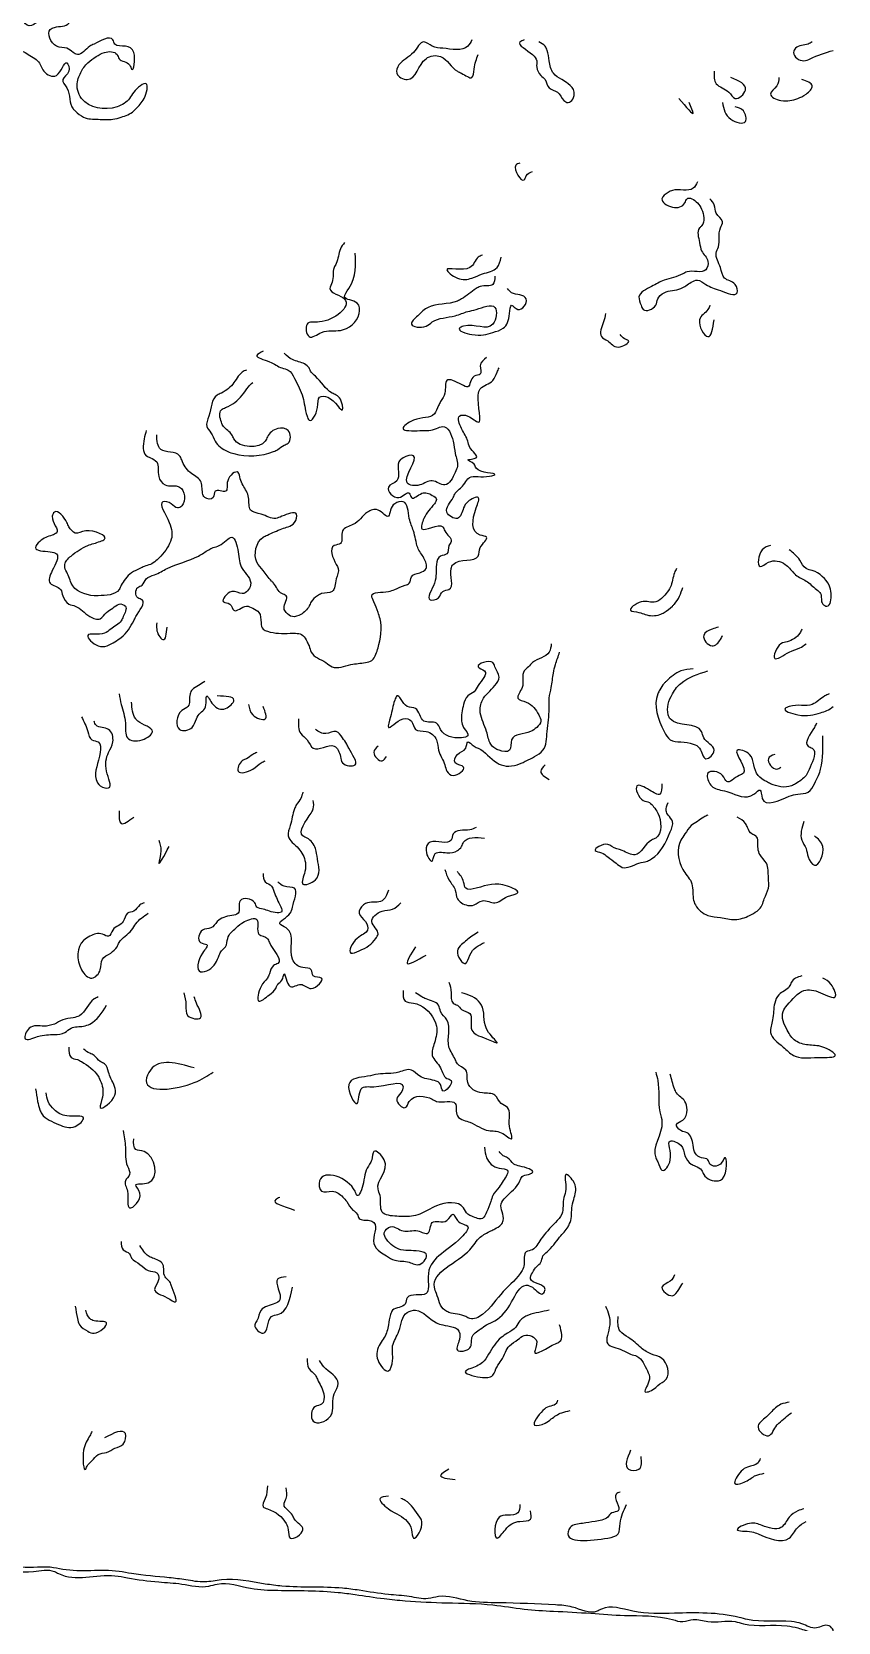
# Model space of a CAD drawing. Header units: metres. Extents: x 0 to 100, y 0 to 141.
# Drawn here: x 90.35 to 100.01, y 52.52 to 71.55 of the extents above; entities that cross this region are included whole.
import ezdxf

# ---------------------------------------------------------------- set-up
doc = ezdxf.new("R2010")
doc.units = ezdxf.units.M

msp = doc.modelspace()

# ---------------------------------------------------------------- linework, layer by layer
for points in [[(90.725, 71.975), (90.625, 71.85), (90.525, 71.775), (90.45, 71.75), (90.4, 71.65), (90.3, 71.625), (90.225, 71.7), (90.125, 71.725), (90.05, 71.775), (90, 71.8), (89.825, 71.775), (89.7, 71.75), (89.6, 71.7), (89.575, 71.525), (89.5, 71.45), (89.475, 71.35), (89.425, 71.225), (89.35, 71.2), (89.225, 71.25), (89.175, 71.275), (89.1, 71.4), (89.075, 71.45), (88.875, 71.575), (88.6, 71.55), (88.35, 71.5), (88.325, 71.45), (88.25, 71.3), (88.225, 71.225), (88.075, 71.05), (88.05, 70.925), (88, 70.825), (87.85, 70.9), (87.8, 70.95), (87.75, 70.975), (87.7, 71.05), (87.575, 71.1), (87.4, 71.15), (87.375, 71.2), (87.225, 71.25), (86.975, 71.225), (86.525, 71.2), (86.5, 71.075), (86.375, 71.05), (86.275, 70.925), (86.025, 70.9), (85.9, 70.875), (85.675, 70.875), (85.55, 70.725), (85.475, 70.725), (85.275, 70.7), (85.25, 70.225), (85.325, 70.2), (85.3, 70.075), (85.275, 70.025), (85.2, 69.925), (85.075, 69.95), (84.975, 69.7), (84.9, 69.675), (84.775, 69.675), (84.725, 69.75), (84.7, 69.9), (84.575, 69.925), (84.55, 69.725), (84.675, 69.375), (84.675, 69.15), (84.7, 69.1), (84.725, 69.025), (84.775, 68.95), (84.95, 68.825), (85.35, 68.875), (85.475, 68.925), (85.525, 69), (85.6, 69.1), (85.65, 69.275), (85.575, 69.55), (85.475, 69.6), (85.375, 69.725), (85.45, 69.75), (85.65, 69.8), (85.675, 69.925), (85.7, 70.125), (85.775, 70.15), (85.8, 70.25), (85.825, 70.3), (85.975, 70.55), (85.925, 70.575), (85.95, 70.65), (85.975, 70.7), (86.1, 70.775), (86.2, 70.8), (86.5, 70.775), (86.6, 70.8), (86.725, 70.85), (86.75, 70.975), (86.85, 71.025), (87.1, 71), (87.225, 70.9), (87.25, 70.85), (87.4, 70.725), (87.4, 70.675), (87.425, 70.5), (87.5, 70.4), (87.575, 70.25), (87.775, 70.325), (87.95, 70.4), (88, 70.425), (88.125, 70.45), (88.25, 70.4), (88.3, 70.475), (88.325, 70.65), (88.425, 70.725), (88.5, 70.825), (88.45, 70.95), (88.6, 71.05), (88.45, 71.175), (88.5, 71.275), (88.55, 71.325), (88.675, 71.35), (88.85, 71.375), (88.95, 71.35), (89, 71.25), (89.025, 71.2), (89.025, 71.1), (89, 71), (89.1, 70.925), (89.125, 70.875), (89.275, 70.9), (89.475, 70.85), (89.575, 70.9), (89.6, 70.95), (89.675, 70.875), (89.8, 70.9), (89.85, 71), (89.875, 71.05), (89.925, 71.2), (90, 71.25), (90.1, 71.3), (90.2, 71.325), (90.35, 71.25), (90.425, 71.2), (90.5, 71.075), (90.65, 71.025), (90.775, 71.175), (90.8, 71.075), (90.725, 70.975), (90.775, 70.875), (90.85, 70.625), (90.875, 70.6), (90.975, 70.525), (91.15, 70.5), (91.325, 70.5), (91.425, 70.525), (91.575, 70.6), (91.6, 70.625), (91.7, 70.75), (91.725, 70.925), (91.575, 70.825), (91.525, 70.75), (91.375, 70.65), (90.95, 70.75), (90.9, 70.95), (90.925, 71.025), (91, 71.15), (91.025, 71.175), (91.125, 71.25), (91.225, 71.3), (91.375, 71.275), (91.4, 71.225), (91.525, 71.15), (91.55, 71.1), (91.575, 71.3), (91.475, 71.375), (91.35, 71.4), (91.325, 71.45), (91.1, 71.4), (91.05, 71.375), (90.9, 71.275), (90.85, 71.3), (90.775, 71.35), (90.65, 71.375), (90.575, 71.575), (90.625, 71.6), (90.8, 71.65), (90.85, 71.725), (90.95, 71.775), (90.975, 71.85), (90.95, 71.975), (90.925, 71.925), (90.875, 71.95)], [(95.625, 71.45), (95.575, 71.375), (95.275, 71.35), (95.15, 71.375), (95.05, 71.425), (94.925, 71.3), (94.75, 71.15), (94.725, 71.05), (94.85, 70.975), (95.075, 71.225), (95.25, 71.25), (95.45, 71.075), (95.5, 71.05), (95.625, 71), (95.65, 71.1), (95.7, 71.275)], [(96.25, 71.45), (96.2, 71.425), (96.35, 71.275), (96.4, 71.2), (96.4, 71.125), (96.45, 71.025), (96.5, 70.975), (96.55, 70.875), (96.65, 70.825), (96.725, 70.725), (96.775, 70.7), (96.85, 70.825), (96.775, 70.925), (96.7, 70.975), (96.6, 71.05), (96.55, 71.2), (96.525, 71.325), (96.5, 71.375), (96.425, 71.425)], [(99.7, 71.425), (99.65, 71.4), (99.5, 71.35), (99.475, 71.3), (99.6, 71.2), (99.675, 71.225), (99.95, 71.325)], [(98.525, 71.075), (98.55, 70.925), (98.7, 70.825), (98.775, 70.75), (98.9, 70.85), (98.725, 71)], [(99.3, 71), (99.275, 70.9), (99.2, 70.8), (99.325, 70.725), (99.525, 70.75), (99.625, 70.8), (99.7, 70.9), (99.575, 70.975)], [(98.1, 70.75), (98.275, 70.575), (98.225, 70.7)], [(98.625, 70.7), (98.725, 70.5), (98.9, 70.475), (98.875, 70.6), (98.775, 70.65)], [(96.2, 69.975), (96.15, 69.95), (96.25, 69.775), (96.275, 69.825), (96.35, 69.875)], [(98.325, 69.75), (98.275, 69.675), (98.025, 69.65), (97.975, 69.625), (97.9, 69.55), (98.025, 69.45), (98.175, 69.5), (98.2, 69.55), (98.325, 69.5), (98.375, 69.425), (98.375, 69.225), (98.35, 69.2), (98.35, 69.025), (98.375, 68.925), (98.45, 68.8), (98.425, 68.7), (98.2, 68.675), (98.15, 68.65), (97.925, 68.575), (97.775, 68.5), (97.625, 68.375), (97.65, 68.275), (97.675, 68.225), (97.825, 68.275), (97.85, 68.35), (97.925, 68.425), (98.125, 68.475), (98.25, 68.55), (98.325, 68.575), (98.425, 68.525), (98.6, 68.45), (98.8, 68.425), (98.775, 68.525), (98.65, 68.6), (98.6, 68.725), (98.55, 68.9), (98.575, 68.975), (98.6, 69.2), (98.625, 69.275), (98.55, 69.375), (98.525, 69.475), (98.475, 69.55)], [(94.1, 69.025), (94.05, 68.95), (94, 68.775), (93.975, 68.725), (93.95, 68.55), (93.925, 68.475), (94.1, 68.35), (93.8, 68.075), (93.65, 68.05), (93.675, 67.9), (93.825, 67.95), (94.05, 67.975), (94.275, 68.175), (94.25, 68.3), (94.1, 68.375), (94.15, 68.475), (94.225, 68.9)], [(95.75, 68.875), (95.7, 68.85), (95.6, 68.725), (95.325, 68.7), (95.45, 68.6), (95.625, 68.6), (95.75, 68.65), (95.925, 68.725), (95.975, 68.85)], [(95.9, 68.625), (95.875, 68.525), (95.725, 68.5), (95.675, 68.475), (95.5, 68.35), (95.45, 68.325), (95.1, 68.25), (94.975, 68.15), (94.9, 68.05), (95.075, 68.025), (95.15, 68.075), (95.425, 68.15), (95.575, 68.2), (95.675, 68.225), (95.9, 68.25), (95.875, 68.05), (95.525, 68.025), (95.475, 68), (95.625, 67.925), (95.875, 67.95), (96, 68), (96.075, 68.175), (96.1, 68.275), (96.175, 68.225), (96.275, 68.35), (96.2, 68.4), (96.1, 68.425), (96.05, 68.475)], [(97.225, 68.175), (97.2, 68.075), (97.175, 67.9), (97.25, 67.85), (97.375, 67.775), (97.5, 67.85), (97.45, 67.875), (97.4, 67.925)], [(98.475, 68.275), (98.45, 68.225), (98.35, 68.1), (98.45, 67.9), (98.525, 68.1)], [(93.125, 67.725), (93.05, 67.675), (93.2, 67.6), (93.35, 67.525), (93.425, 67.5), (93.5, 67.4), (93.6, 67.175), (93.65, 66.95), (93.675, 66.9), (93.775, 67.05), (93.8, 67.175), (93.9, 67.175), (94.075, 67.025), (94.05, 67.15), (94, 67.2), (93.95, 67.225), (93.75, 67.425), (93.7, 67.475), (93.675, 67.525), (93.55, 67.6), (93.475, 67.625), (93.375, 67.7)], [(95.8, 67.65), (95.725, 67.55), (95.725, 67.45), (95.65, 67.425), (95.575, 67.3), (95.5, 67.325), (95.325, 67.375), (95.3, 67.225), (95.25, 67.125), (95.225, 67.075), (95.175, 66.975), (94.925, 66.9), (94.8, 66.8), (95, 66.775), (95.2, 66.8), (95.275, 66.825), (95.4, 66.65), (95.425, 66.5), (95.45, 66.35), (95.425, 66.275), (95.3, 66.125), (95.15, 66.175), (95, 66.125), (94.85, 66.15), (94.925, 66.475), (94.8, 66.45), (94.75, 66.4), (94.725, 66.175), (94.625, 66.1), (94.75, 65.975), (94.875, 66.025), (94.9, 65.975), (95.025, 66.025), (95.15, 66), (95.2, 65.95), (95.175, 65.9), (95.05, 65.725), (95.025, 65.6), (95.275, 65.625), (95.3, 65.575), (95.375, 65.45), (95.35, 65.4), (95.325, 65.3), (95.25, 65.275), (95.2, 65.175), (95.175, 64.95), (95.125, 64.75), (95.225, 64.775), (95.275, 64.85), (95.35, 64.875), (95.375, 65.125), (95.4, 65.175), (95.7, 65.275), (95.725, 65.375), (95.8, 65.5), (95.725, 65.525), (95.675, 65.85), (95.7, 65.975), (95.575, 65.925), (95.525, 65.85), (95.45, 65.725), (95.325, 65.8), (95.4, 65.975), (95.425, 66.025), (95.525, 66.125), (95.575, 66.2), (95.8, 66.225), (95.9, 66.25), (95.675, 66.325), (95.65, 66.375), (95.575, 66.425), (95.675, 66.45), (95.6, 66.575), (95.575, 66.65), (95.5, 66.8), (95.475, 66.95), (95.575, 66.95), (95.7, 66.875), (95.7, 67.2), (95.725, 67.275), (95.8, 67.325), (95.875, 67.375), (95.925, 67.475), (95.95, 67.525)], [(92.925, 67.5), (92.875, 67.475), (92.825, 67.425), (92.775, 67.35), (92.625, 67.225), (92.575, 67.2), (92.475, 66.95), (92.45, 66.825), (92.5, 66.75), (92.55, 66.65), (92.7, 66.525), (92.775, 66.5), (93.25, 66.525), (93.3, 66.55), (93.375, 66.6), (93.425, 66.625), (93.425, 66.775), (93.3, 66.8), (93.175, 66.7), (93.15, 66.65), (92.775, 66.675), (92.75, 66.725), (92.65, 66.825), (92.625, 66.875), (92.625, 67.025), (92.675, 67.05), (92.875, 67.2), (92.95, 67.3), (93, 67.35)], [(91.725, 66.775), (91.7, 66.675), (91.725, 66.475), (91.775, 66.45), (91.85, 66.4), (91.875, 66.225), (91.95, 66.125), (92.125, 66.1), (92.15, 65.875), (92.1, 65.85), (92.025, 65.9), (91.925, 65.925), (92, 65.675), (92.025, 65.475), (91.9, 65.275), (91.775, 65.175), (91.7, 65.15), (91.65, 65.125), (91.55, 65.075), (91.475, 65), (91.425, 64.925), (91.4, 64.875), (91.15, 64.8), (91.1, 64.8), (90.825, 64.95), (90.8, 65.025), (90.75, 65.175), (90.775, 65.225), (90.825, 65.275), (91.025, 65.4), (91.175, 65.45), (91.225, 65.475), (91, 65.575), (90.875, 65.55), (90.8, 65.625), (90.775, 65.675), (90.625, 65.8), (90.6, 65.75), (90.65, 65.55), (90.6, 65.525), (90.45, 65.45), (90.4, 65.375), (90.575, 65.325), (90.65, 65.3), (90.6, 65.1), (90.575, 64.95), (90.7, 64.875), (90.725, 64.8), (90.8, 64.7), (90.875, 64.675), (91.05, 64.55), (91.175, 64.525), (91.25, 64.6), (91.325, 64.65), (91.4, 64.7), (91.475, 64.675), (91.45, 64.55), (91.425, 64.5), (91.3, 64.4), (91.225, 64.35), (91.025, 64.325), (91.15, 64.2), (91.35, 64.25), (91.425, 64.3), (91.575, 64.5), (91.6, 64.55), (91.675, 64.75), (91.625, 64.775), (91.625, 64.9), (91.675, 64.925), (91.725, 65), (91.825, 65.05), (91.975, 65.125), (92.35, 65.275), (92.475, 65.35), (92.525, 65.375), (92.6, 65.4), (92.75, 65.5), (92.825, 65.325), (92.875, 65.125), (92.975, 64.925), (92.875, 64.825), (92.75, 64.85), (92.65, 64.725), (92.725, 64.7), (92.775, 64.625), (92.925, 64.675), (93, 64.65), (93.075, 64.6), (93.1, 64.475), (93.125, 64.4), (93.175, 64.375), (93.45, 64.35), (93.6, 64.325), (93.65, 64.25), (93.675, 64.2), (93.7, 64.125), (93.875, 64), (93.95, 63.95), (94.175, 63.975), (94.35, 64), (94.425, 64.025), (94.475, 64.1), (94.5, 64.175), (94.525, 64.525), (94.5, 64.6), (94.45, 64.725), (94.425, 64.8), (94.625, 64.85), (94.7, 64.875), (94.825, 64.925), (94.875, 64.95), (94.9, 65.025), (95, 65.075), (95.075, 65.125), (95.05, 65.25), (94.975, 65.375), (94.95, 65.475), (94.925, 65.575), (94.875, 65.725), (94.8, 65.925), (94.7, 65.9), (94.65, 65.825), (94.625, 65.75), (94.5, 65.825), (94.375, 65.8), (94.2, 65.65), (94.075, 65.575), (94.05, 65.425), (93.975, 65.4), (94, 65.175), (94.025, 65.125), (94, 65), (93.95, 64.85), (93.825, 64.825), (93.775, 64.8), (93.7, 64.725), (93.675, 64.675), (93.575, 64.575), (93.475, 64.55), (93.4, 64.6), (93.375, 64.65), (93.4, 64.8), (93.35, 64.825), (93.25, 64.95), (93.225, 64.975), (93.125, 65.1), (93.05, 65.2), (93.125, 65.5), (93.175, 65.525), (93.35, 65.6), (93.425, 65.625), (93.5, 65.675), (93.525, 65.775), (93.35, 65.75), (93.275, 65.725), (93.1, 65.775), (92.975, 65.825), (92.95, 65.975), (92.925, 66.05), (92.85, 66.2), (92.825, 66.275), (92.7, 66.175), (92.675, 66.05), (92.55, 66.05), (92.525, 65.975), (92.425, 65.975), (92.4, 66.025), (92.375, 66.175), (92.25, 66.275), (92.15, 66.425), (92.125, 66.475), (91.9, 66.55), (91.85, 66.725)], [(99.2, 65.4), (99.1, 65.35), (99.075, 65.15), (99.175, 65.2), (99.375, 65.175), (99.475, 65.075), (99.5, 65.05), (99.625, 64.975), (99.75, 64.875), (99.8, 64.825), (99.825, 64.7), (99.875, 64.675), (99.925, 64.825), (99.9, 64.925), (99.7, 65.1), (99.625, 65.125), (99.55, 65.225), (99.425, 65.35)], [(98.075, 65.125), (98.05, 65.075), (98, 64.9), (97.95, 64.825), (97.875, 64.75), (97.825, 64.725), (97.65, 64.725), (97.525, 64.625), (97.625, 64.6), (97.7, 64.575), (97.875, 64.575), (97.925, 64.6), (98.025, 64.675), (98.05, 64.7), (98.15, 64.9)], [(91.85, 64.475), (91.875, 64.325), (91.925, 64.275), (91.975, 64.425)], [(98.575, 64.425), (98.5, 64.4), (98.4, 64.325), (98.5, 64.2), (98.6, 64.275), (98.625, 64.325)], [(99.575, 64.4), (99.55, 64.35), (99.4, 64.25), (99.325, 64.225), (99.25, 64.05), (99.425, 64.125), (99.55, 64.175), (99.625, 64.225)], [(96.575, 64.225), (96.55, 64.125), (96.35, 64), (96.3, 63.95), (96.25, 63.9), (96.225, 63.7), (96.175, 63.575), (96.275, 63.525), (96.425, 63.375), (96.45, 63.3), (96.4, 63.225), (96.325, 63.175), (96.1, 63.075), (96.075, 62.95), (95.95, 62.95), (95.9, 62.975), (95.85, 63.025), (95.8, 63.175), (95.725, 63.4), (95.75, 63.55), (95.9, 63.725), (95.95, 63.825), (95.9, 63.95), (95.875, 64), (95.7, 63.95), (95.775, 63.9), (95.7, 63.725), (95.65, 63.65), (95.575, 63.6), (95.525, 63.5), (95.5, 63.3), (95.525, 63.225), (95.575, 63.125), (95.5, 63.1), (95.25, 63.2), (95.2, 63.275), (95.05, 63.3), (94.95, 63.45), (94.85, 63.475), (94.725, 63.6), (94.7, 63.55), (94.65, 63.35), (94.625, 63.225), (94.8, 63.325), (94.9, 63.3), (94.95, 63.2), (95.075, 63.175), (95.2, 63.075), (95.225, 62.95), (95.3, 62.775), (95.325, 62.7), (95.4, 62.65), (95.525, 62.75), (95.425, 62.8), (95.45, 62.9), (95.55, 62.975), (95.575, 63.05), (95.65, 63), (95.7, 62.975), (95.925, 62.8), (95.975, 62.775), (96.225, 62.8), (96.275, 62.825), (96.375, 62.875), (96.475, 62.95), (96.525, 63.175), (96.55, 63.45), (96.55, 63.575), (96.575, 63.7), (96.6, 63.875), (96.625, 63.975), (96.675, 64.125)], [(92.425, 63.775), (92.35, 63.725), (92.275, 63.675), (92.25, 63.625), (92.225, 63.475), (92.15, 63.425), (92.125, 63.2), (92.275, 63.225), (92.325, 63.325), (92.375, 63.4), (92.425, 63.45), (92.45, 63.6), (92.525, 63.5), (92.675, 63.45), (92.775, 63.55), (92.575, 63.6)], [(98.275, 63.925), (98.125, 63.9), (97.95, 63.775), (97.925, 63.75), (97.875, 63.675), (97.85, 63.625), (97.925, 63.175), (98, 63.075), (98.125, 63.05), (98.275, 63.025), (98.35, 62.975), (98.425, 62.85), (98.525, 62.95), (98.475, 63.025), (98.4, 63.1), (98.375, 63.175), (98, 63.325), (97.975, 63.375), (98.025, 63.625), (98.075, 63.7), (98.125, 63.75), (98.45, 63.9)], [(91.4, 63.625), (91.425, 63.5), (91.475, 63.275), (91.5, 63.1), (91.675, 63.075), (91.8, 63.175), (91.625, 63.3), (91.6, 63.325), (91.55, 63.525)], [(99.9, 63.625), (99.85, 63.6), (99.7, 63.5), (99.425, 63.475), (99.375, 63.45), (99.525, 63.375), (99.8, 63.4), (99.875, 63.425), (99.95, 63.475)], [(92.95, 63.5), (93, 63.375), (93.15, 63.325), (93.125, 63.475)], [(90.95, 63.35), (91.025, 63.175), (91.075, 63.075), (91.15, 63.05), (91.175, 62.925), (91.125, 62.6), (91.175, 62.525), (91.275, 62.5), (91.25, 62.7), (91.275, 62.925), (91.325, 63.05), (91.275, 63.2), (91.125, 63.25), (91.1, 63.3)], [(93.55, 63.325), (93.575, 63.15), (93.65, 63.075), (93.725, 62.975), (93.975, 63), (94.05, 62.875), (94.075, 62.8), (94.225, 62.775), (94.15, 62.975), (94.125, 63.025), (94.075, 63.1), (94, 63.175), (93.875, 63.15), (93.75, 63.2)], [(99.75, 63.275), (99.725, 63.225), (99.65, 63), (99.7, 62.975), (99.675, 62.75), (99.625, 62.65), (99.5, 62.55), (99.45, 62.525), (99.2, 62.55), (99.15, 62.575), (99.05, 62.65), (99, 62.775), (98.95, 62.9), (98.8, 62.95), (98.875, 62.675), (98.825, 62.65), (98.675, 62.575), (98.625, 62.65), (98.45, 62.675), (98.475, 62.55), (98.525, 62.5), (98.6, 62.475), (98.7, 62.45), (99, 62.425), (99.075, 62.475), (99.1, 62.375), (99.425, 62.4), (99.525, 62.425), (99.65, 62.45), (99.725, 62.55), (99.775, 62.65), (99.8, 62.725), (99.825, 63.125)], [(94.5, 63), (94.45, 62.925), (94.55, 62.825), (94.6, 62.875)], [(93.05, 62.925), (93, 62.9), (92.925, 62.85), (92.875, 62.825), (92.825, 62.7), (93, 62.725), (93.1, 62.8), (93.15, 62.825)], [(99.25, 62.9), (99.175, 62.85), (99.275, 62.725), (99.325, 62.75)], [(96.5, 62.775), (96.45, 62.7), (96.55, 62.6)], [(93.6, 62.45), (93.575, 62.375), (93.525, 62.3), (93.5, 62.25), (93.45, 62.05), (93.425, 61.925), (93.55, 61.775), (93.6, 61.7), (93.625, 61.5), (93.6, 61.35), (93.75, 61.4), (93.775, 61.65), (93.75, 61.775), (93.65, 61.9), (93.6, 61.925), (93.7, 62.2), (93.725, 62.25), (93.725, 62.35)], [(97.9, 62.55), (97.875, 62.425), (97.75, 62.475), (97.6, 62.525), (97.675, 62.35), (97.75, 62.325), (97.8, 62.275), (97.85, 62.2), (97.825, 61.9), (97.775, 61.875), (97.575, 61.7), (97.425, 61.75), (97.3, 61.8), (97.25, 61.825), (97.1, 61.75), (97.175, 61.725), (97.25, 61.675), (97.35, 61.6), (97.425, 61.55), (97.625, 61.6), (97.725, 61.625), (97.775, 61.65), (98, 61.975), (98.025, 62.1), (97.975, 62.175), (97.95, 62.225), (97.975, 62.325)], [(91.4, 62.225), (91.425, 62.075), (91.575, 62.15)], [(98.45, 62.175), (98.4, 62.15), (98.325, 62.1), (98.25, 62.05), (98.175, 61.95), (98.125, 61.875), (98.15, 61.525), (98.2, 61.45), (98.25, 61.375), (98.275, 61.175), (98.3, 61.1), (98.45, 60.975), (98.6, 60.95), (98.775, 60.925), (98.95, 60.975), (99.1, 61.1), (99.125, 61.175), (99.175, 61.3), (99.175, 61.425), (99.15, 61.6), (99.075, 61.7), (99.05, 61.775), (99.025, 61.925), (98.975, 61.95), (98.925, 62.025), (98.9, 62.075), (98.8, 62.15)], [(99.6, 62.1), (99.575, 61.875), (99.625, 61.775), (99.65, 61.675), (99.725, 61.575), (99.825, 61.8), (99.725, 61.925)], [(91.875, 61.875), (91.9, 61.75), (91.875, 61.6), (92, 61.8)], [(95.675, 62.025), (95.6, 62), (95.4, 61.95), (95.375, 61.875), (95.125, 61.85), (95.075, 61.75), (95.15, 61.625), (95.175, 61.7), (95.325, 61.725), (95.45, 61.75), (95.5, 61.8), (95.525, 61.85), (95.775, 61.9)], [(93.125, 61.475), (93.15, 61.375), (93.225, 61.325), (93.25, 61.275), (93.325, 61.1), (93.35, 61.025), (93.2, 61.025), (93.125, 61.05), (93.05, 61.075), (93.025, 61.125), (92.85, 61.15), (92.825, 61), (92.75, 60.975), (92.575, 60.9), (92.5, 60.825), (92.4, 60.8), (92.375, 60.65), (92.45, 60.625), (92.4, 60.525), (92.375, 60.3), (92.475, 60.325), (92.6, 60.5), (92.625, 60.55), (92.675, 60.6), (92.7, 60.7), (92.8, 60.825), (92.9, 60.9), (93.05, 60.925), (93.075, 60.75), (93.175, 60.7), (93.2, 60.65), (93.3, 60.4), (93.25, 60.375), (93.2, 60.275), (93.175, 60.225), (93.1, 60.125), (93.075, 59.95), (93.2, 60.025), (93.275, 60.1), (93.3, 60.15), (93.35, 60.2), (93.375, 60.275), (93.45, 60.125), (93.575, 60.15), (93.7, 60.1), (93.825, 60.225), (93.725, 60.25), (93.7, 60.325), (93.6, 60.35), (93.475, 60.45), (93.4, 60.825), (93.325, 60.875), (93.45, 61), (93.475, 61.075), (93.5, 61.3), (93.375, 61.325), (93.3, 61.375)], [(95.3, 61.525), (95.35, 61.4), (95.425, 61.275), (95.45, 61.175), (95.5, 61.125), (95.65, 61.1), (95.75, 61.15), (95.9, 61.125), (96.05, 61.2), (96.175, 61.25), (96.05, 61.325), (95.675, 61.3), (95.55, 61.3), (95.525, 61.375), (95.45, 61.5)], [(94.625, 61.275), (94.55, 61.15), (94.375, 61.125), (94.325, 61.1), (94.275, 61), (94.35, 60.9), (94.375, 60.8), (94.25, 60.7), (94.175, 60.525), (94.275, 60.55), (94.475, 60.7), (94.5, 60.75), (94.425, 60.9), (94.55, 61.025), (94.675, 61.05), (94.775, 61.125)], [(91.7, 61.125), (91.65, 61.1), (91.575, 61.025), (91.5, 61), (91.45, 60.9), (91.325, 60.8), (91.275, 60.725), (91.2, 60.75), (91.05, 60.725), (90.975, 60.675), (90.95, 60.325), (91.075, 60.225), (91.175, 60.325), (91.2, 60.45), (91.3, 60.525), (91.375, 60.6), (91.4, 60.65), (91.55, 60.8), (91.6, 60.875), (91.75, 61)], [(95.7, 60.775), (95.625, 60.725), (95.5, 60.625), (95.45, 60.55), (95.55, 60.4), (95.6, 60.5), (95.775, 60.65)], [(94.95, 60.6), (94.85, 60.4), (95.075, 60.5)], [(95.35, 60.175), (95.375, 60.05), (95.4, 59.925), (95.45, 59.9), (95.5, 59.85), (95.6, 59.8), (95.625, 59.6), (95.675, 59.55), (95.8, 59.5), (95.925, 59.45), (95.825, 59.575), (95.75, 59.875), (95.725, 59.925), (95.5, 60.05)], [(99.575, 60.25), (99.5, 60.225), (99.45, 60.175), (99.425, 60.125), (99.3, 60.025), (99.25, 59.925), (99.225, 59.725), (99.2, 59.575), (99.35, 59.4), (99.475, 59.3), (99.775, 59.275), (99.975, 59.3), (99.825, 59.4), (99.65, 59.425), (99.5, 59.475), (99.4, 59.6), (99.35, 59.825), (99.4, 59.9), (99.6, 60.075), (99.8, 60.05), (99.975, 60), (99.925, 60.15), (99.825, 60.225)], [(91.15, 60), (91.1, 59.975), (90.925, 59.775), (90.85, 59.75), (90.725, 59.725), (90.625, 59.675), (90.5, 59.65), (90.325, 59.625), (90.275, 59.5), (90.425, 59.525), (90.625, 59.55), (90.75, 59.575), (90.825, 59.625), (90.975, 59.65), (91.05, 59.675), (91.25, 59.9)], [(92.175, 60.05), (92.2, 59.9), (92.225, 59.775), (92.375, 59.75), (92.325, 59.925), (92.3, 60)], [(94.8, 60.075), (94.825, 59.95), (94.925, 59.925), (95, 59.9), (95.2, 59.65), (95.175, 59.45), (95.15, 59.3), (95.25, 59.15), (95.325, 59.025), (95.375, 59), (95.275, 58.875), (95.25, 58.95), (95.175, 59), (95, 59.05), (94.9, 59.125), (94.75, 59.1), (94.5, 59.075), (94.375, 59.05), (94.15, 58.95), (94.25, 58.725), (94.3, 58.9), (94.45, 58.925), (94.8, 58.925), (94.775, 58.85), (94.725, 58.775), (94.825, 58.675), (94.875, 58.75), (95.15, 58.775), (95.2, 58.75), (95.425, 58.725), (95.45, 58.575), (95.525, 58.525), (95.6, 58.5), (95.825, 58.4), (95.975, 58.375), (96.1, 58.3), (96.075, 58.45), (96.05, 58.675), (95.975, 58.725), (95.9, 58.825), (95.75, 58.85), (95.575, 58.975), (95.55, 59.125), (95.45, 59.2), (95.425, 59.25), (95.35, 59.4), (95.325, 59.725), (95.25, 59.825), (95.225, 59.9), (95.075, 59.975), (95.025, 60), (94.95, 60.05)], [(90.8, 59.4), (90.825, 59.275), (90.9, 59.25), (90.95, 59.225), (91.15, 59.05), (91.175, 59), (91.2, 58.8), (91.175, 58.675), (91.35, 58.825), (91.3, 59.025), (91.275, 59.1), (91.225, 59.2), (91.175, 59.225), (91.1, 59.3), (91.05, 59.325), (90.975, 59.375)], [(92.3, 59.15), (91.775, 59.125), (91.725, 59), (92.3, 58.975), (92.525, 59.1)], [(97.825, 59.1), (97.85, 59), (97.875, 58.625), (97.9, 58.5), (97.825, 58.075), (97.85, 58.025), (97.9, 57.925), (98, 58.05), (98, 58.275), (98.125, 58.225), (98.175, 58.1), (98.25, 58), (98.3, 57.975), (98.375, 57.925), (98.4, 57.875), (98.575, 57.8), (98.625, 57.825), (98.65, 58.075), (98.6, 58), (98.475, 58), (98.45, 58.05), (98.375, 58.075), (98.3, 58.125), (98.275, 58.225), (98.2, 58.375), (98.125, 58.4), (98.075, 58.475), (98.15, 58.525), (98.2, 58.65), (98.175, 58.75), (98.075, 58.85), (98.05, 58.9), (98, 59.075)], [(90.4, 58.9), (90.425, 58.75), (90.45, 58.65), (90.475, 58.6), (90.675, 58.475), (90.875, 58.45), (90.975, 58.55), (90.775, 58.575), (90.625, 58.65), (90.55, 58.75), (90.525, 58.85)], [(91.45, 58.4), (91.475, 58.2), (91.5, 57.975), (91.525, 57.875), (91.475, 57.8), (91.5, 57.675), (91.525, 57.475), (91.65, 57.65), (91.6, 57.75), (91.75, 57.775), (91.7, 58.15), (91.6, 58.175), (91.575, 58.3)], [(95.775, 58.2), (95.8, 58.075), (95.95, 57.95), (96.05, 57.925), (96, 57.8), (95.95, 57.725), (95.875, 57.625), (95.85, 57.55), (95.8, 57.425), (95.75, 57.35), (95.625, 57.375), (95.575, 57.4), (95.525, 57.475), (95.2, 57.5), (95, 57.4), (94.9, 57.375), (94.725, 57.375), (94.55, 57.425), (94.525, 57.625), (94.5, 57.7), (94.575, 58.05), (94.45, 58.15), (94.425, 58.05), (94.4, 58), (94.35, 57.9), (94.325, 57.775), (94.25, 57.625), (94.225, 57.675), (93.8, 57.8), (93.825, 57.675), (93.95, 57.675), (94.025, 57.65), (94.125, 57.55), (94.2, 57.45), (94.25, 57.4), (94.275, 57.35), (94.4, 57.325), (94.45, 57.3), (94.45, 57.05), (94.525, 56.95), (94.6, 56.9), (94.7, 56.85), (94.875, 56.825), (95, 56.8), (95.075, 56.925), (95.025, 56.95), (94.775, 56.975), (94.6, 57.1), (94.575, 57.175), (94.65, 57.25), (94.8, 57.2), (94.975, 57.2), (95.1, 57.175), (95.15, 57.3), (95.325, 57.325), (95.4, 57.4), (95.45, 57.325), (95.575, 57.25), (95.5, 57.125), (95.1, 56.65), (95.075, 56.45), (94.85, 56.4), (94.825, 56.325), (94.675, 56.25), (94.65, 56.2), (94.625, 56.075), (94.575, 55.925), (94.525, 55.85), (94.5, 55.65), (94.625, 55.525), (94.675, 55.65), (94.675, 55.825), (94.75, 56), (94.85, 56.225), (94.95, 56.25), (95.2, 56.1), (95.275, 56.075), (95.4, 56.05), (95.45, 56.025), (95.475, 55.9), (95.45, 55.775), (95.6, 55.8), (95.625, 55.925), (95.725, 56.025), (95.8, 56.075), (95.9, 56.125), (96.1, 56.35), (96.275, 56.55), (96.35, 56.525), (96.475, 56.45), (96.5, 56.5), (96.325, 56.625), (96.35, 56.7), (96.4, 56.775), (96.45, 56.825), (96.475, 56.9), (96.525, 56.95), (96.675, 57.125), (96.775, 57.25), (96.8, 57.3), (96.825, 57.5), (96.85, 57.6), (96.85, 57.775), (96.75, 57.875), (96.75, 57.7), (96.725, 57.6), (96.7, 57.4), (96.625, 57.3), (96.45, 57.1), (96.4, 57.025), (96.35, 56.975), (96.275, 56.95), (96.25, 56.8), (96.225, 56.725), (96, 56.475), (95.75, 56.2), (95.6, 56.15), (95.55, 56.175), (95.35, 56.225), (95.3, 56.25), (95.2, 56.45), (95.175, 56.525), (95.6, 56.975), (95.725, 57.125), (95.85, 57.2), (95.9, 57.225), (95.975, 57.275), (96, 57.325), (95.975, 57.525), (96.025, 57.6), (96.2, 57.8), (96.225, 57.85), (96.3, 57.875), (96.35, 57.9), (96.2, 57.975), (96.125, 58), (96.05, 58.075), (96, 58.1), (95.95, 58.15)], [(93.325, 57.6), (93.275, 57.575), (93.5, 57.45)], [(91.425, 57.075), (91.45, 56.975), (91.525, 56.925), (91.55, 56.875), (91.65, 56.8), (91.75, 56.725), (91.85, 56.7), (91.875, 56.625), (91.825, 56.5), (91.975, 56.4), (92.075, 56.35), (92.025, 56.55), (92, 56.6), (91.95, 56.65), (91.925, 56.8), (91.8, 56.875), (91.75, 56.9), (91.65, 57.025)], [(66.15, 56.875), (66.125, 56.675), (66.175, 56.375), (66.275, 56.175), (66.25, 55.95), (66.275, 55.75), (66.325, 55.575), (66.35, 55.4), (66.375, 55.075), (66.4, 54.925), (66.45, 54.7), (66.475, 54.425), (66.525, 54.225), (66.55, 53.975), (66.575, 53.525), (66.6, 53.3), (66.65, 53), (66.675, 52.7), (66.7, 52.025), (66.725, 51.55), (66.775, 51.45), (66.8, 51.25), (66.825, 50.875), (66.85, 50.65), (66.9, 50.475), (66.925, 50.425), (66.975, 50.35), (66.95, 50.175), (67, 49.825), (67.025, 49.6), (67.05, 48.85), (67.075, 48.35), (67.125, 47.675), (67.15, 47.075), (67.125, 47), (67.15, 46.475), (67.2, 46.1), (67.225, 45.775), (67.25, 44.95), (67.275, 44.425), (67.325, 44.05), (67.35, 43.75), (67.4, 43.3), (67.425, 43.4), (67.375, 43.475), (67.35, 43.8), (67.325, 44.425), (67.3, 44.95), (67.25, 45.4), (67.225, 45.825), (67.2, 46.55), (67.175, 47.1), (67.125, 47.725), (67.1, 48.375), (67.075, 49.2), (67.05, 49.625), (67, 49.875), (66.975, 50.25), (67, 50.375), (67.15, 50.4), (67.575, 50.35), (67.7, 50.325), (67.775, 50.275), (67.775, 50.25), (67.7, 50.125), (67.675, 50.075), (67.6, 49.975), (67.575, 49.9), (67.55, 49.25), (67.525, 48.625), (67.475, 47.85), (67.45, 47.525), (67.475, 47), (67.45, 46.2), (67.4, 45.6), (67.375, 45.2), (67.4, 44.175), (67.425, 44.125), (67.425, 44.375), (67.45, 44.55), (67.575, 44.5), (67.7, 44.425), (67.75, 44.375), (67.8, 44.35), (67.95, 44.175), (67.975, 44.125), (68, 43.95), (68.025, 43.9), (67.975, 43.85), (68, 43.75), (67.95, 43.65), (67.925, 43.6), (67.8, 43.5), (67.725, 43.45), (67.675, 43.4), (67.65, 43.35), (67.7, 43.4), (67.75, 43.425), (67.9, 43.525), (67.95, 43.55), (68, 43.6), (68.05, 43.625), (68.025, 43.85), (68.05, 43.95), (68, 44.125), (67.975, 44.25), (67.9, 44.325), (67.85, 44.4), (67.775, 44.475), (67.675, 44.45), (67.55, 44.55), (67.475, 44.575), (67.45, 45.5), (67.475, 46.125), (67.525, 46.95), (67.55, 47.45), (67.575, 48.525), (67.6, 49.15), (67.65, 49.725), (67.675, 49.85), (67.7, 49.925), (67.75, 50), (67.875, 50.15), (68.3, 50.125), (68.9, 50.1), (69.35, 50.075), (69.625, 50.025), (69.975, 50), (70.7, 49.975), (70.75, 49.975), (71.175, 49.95), (71.65, 49.925), (72.125, 49.875), (72.425, 49.825), (72.45, 49.85), (72.375, 49.9), (71.95, 49.95), (71.4, 49.975), (70.9, 50.025), (70.775, 50.05), (70.15, 50.075), (69.825, 50.1), (69.425, 50.15), (69.15, 50.175), (68.375, 50.2), (67.9, 50.225), (67.825, 50.275), (67.85, 50.35), (68.575, 50.325), (69, 50.3), (69.35, 50.25), (69.575, 50.225), (70.25, 50.2), (70.725, 50.175), (70.975, 50.125), (71.425, 50.1), (72.175, 50.075), (72.6, 50.05), (73, 50), (73.325, 49.975), (74, 49.95), (74.475, 49.925), (74.825, 49.875), (75.2, 49.85), (76.025, 49.825), (76.525, 49.8), (77.05, 49.75), (77.325, 49.725), (78.1, 49.7), (78.4, 49.675), (78.775, 49.625), (79.075, 49.6), (79.775, 49.575), (80.2, 49.55), (80.625, 49.5), (80.9, 49.475), (81.6, 49.45), (81.975, 49.425), (82.5, 49.375), (82.75, 49.35), (83.375, 49.325), (83.75, 49.3), (84.225, 49.25), (84.775, 49.225), (85.625, 49.2), (85.875, 49.175), (86.275, 49.125), (86.6, 49.1), (87.25, 49.075), (87.375, 49.05), (87.45, 49.05), (87.75, 49.025), (88.525, 49), (88.875, 48.975), (89.275, 48.925), (89.6, 48.9), (90.35, 48.875), (90.65, 48.85), (91.2, 48.8), (91.35, 48.775), (92.2, 48.75), (92.675, 48.725), (92.875, 48.675), (93.2, 48.65), (94.1, 48.625), (94.2, 48.6), (94.3, 48.6), (94.725, 48.575), (95.475, 48.55), (95.875, 48.5), (96.225, 48.475), (97.075, 48.45), (97.325, 48.425), (97.7, 48.375), (98.05, 48.35), (98.825, 48.325), (99.325, 48.3), (99.575, 48.25), (99.975, 48.3), (99.4, 48.325), (98.9, 48.35), (98.4, 48.4), (98.075, 48.425), (97.4, 48.45), (97.15, 48.475), (96.6, 48.525), (96.25, 48.55), (95.55, 48.575), (95.025, 48.6), (94.75, 48.65), (94.325, 48.675), (93.25, 48.7), (92.925, 48.725), (92.725, 48.775), (92.25, 48.8), (91.4, 48.825), (91.25, 48.85), (90.7, 48.9), (90.4, 48.925), (89.65, 48.95), (89.325, 48.975), (88.925, 49.025), (88.6, 49.05), (87.8, 49.075), (87.5, 49.1), (86.925, 49.15), (86.625, 49.175), (86.05, 49.2), (85.7, 49.225), (85.15, 49.275), (84.8, 49.3), (84.35, 49.325), (84.275, 49.3), (84.05, 49.35), (83.975, 49.325), (83.45, 49.35), (83.175, 49.375), (82.775, 49.425), (82.525, 49.45), (81.675, 49.475), (81.3, 49.5), (80.925, 49.55), (80.65, 49.575), (79.85, 49.6), (79.525, 49.625), (79.1, 49.675), (78.8, 49.7), (78.175, 49.725), (77.75, 49.75), (77.375, 49.8), (77.075, 49.825), (76.1, 49.85), (75.7, 49.875), (75.225, 49.925), (74.85, 49.95), (74.475, 49.975), (74.1, 50), (73.775, 50.05), (73.375, 50.075), (72.7, 50.1), (72.275, 50.125), (72.175, 50.175), (71.975, 50.2), (71.25, 50.225), (70.875, 50.25), (70.475, 50.3), (70.1, 50.325), (69.35, 50.35), (68.975, 50.375), (68.575, 50.425), (68.2, 50.45), (67.475, 50.475), (67.1, 50.5), (66.95, 50.575), (66.925, 50.725), (66.9, 51.125), (66.875, 51.325), (66.825, 51.55), (66.8, 51.85), (66.75, 52.475), (66.725, 52.8), (66.7, 53.35), (66.675, 53.575), (66.625, 53.9), (66.6, 54.075), (66.575, 54.45), (67.2, 54.475), (68, 54.425), (68.025, 54.55), (68.725, 54.525), (69.075, 54.5), (69.325, 54.45), (69.425, 54.475), (69.9, 54.45), (70.05, 54.425), (70.425, 54.375), (70.825, 54.35), (71.55, 54.325), (71.75, 54.3), (72.225, 54.25), (72.625, 54.2), (73.2, 54.15), (73.825, 54.125), (74.55, 54.1), (74.825, 54.075), (75.225, 54.025), (75.675, 54), (76.4, 53.975), (76.675, 53.95), (76.775, 53.95), (76.825, 53.925), (77.45, 53.9), (77.75, 53.875), (78.125, 53.825), (78.525, 53.8), (79.2, 53.775), (79.5, 53.75), (79.975, 53.7), (80.225, 53.675), (80.925, 53.65), (81.175, 53.625), (81.625, 53.575), (81.95, 53.55), (82.65, 53.525), (83.025, 53.5), (83.225, 53.45), (83.75, 53.425), (84.25, 53.4), (84.175, 53.45), (83.775, 53.5), (83.35, 53.525), (82.725, 53.55), (82.425, 53.575), (82.05, 53.625), (81.75, 53.65), (81.3, 53.675), (81.25, 53.65), (80.975, 53.7), (80.75, 53.725), (80.025, 53.75), (79.575, 53.775), (79.25, 53.825), (78.925, 53.85), (78.175, 53.875), (78.025, 53.9), (77.5, 53.95), (77.1, 53.975), (76.575, 54), (76, 54.025), (75.7, 54.075), (75.325, 54.1), (74.625, 54.125), (74.225, 54.15), (73.95, 54.2), (73.825, 54.225), (73.6, 54.2), (73.2, 54.225), (72.825, 54.275), (72.625, 54.3), (71.825, 54.325), (71.7, 54.35), (71.225, 54.4), (70.85, 54.425), (70.125, 54.45), (69.975, 54.475), (69.525, 54.525), (69.125, 54.55), (68.575, 54.575), (68.25, 54.6), (68, 54.65), (67.75, 54.675), (67.425, 54.725), (67, 54.75), (67.475, 54.825), (67.8, 54.8), (68.225, 54.75), (68.375, 54.725), (68.775, 54.7), (68.95, 54.675), (69.025, 54.675), (69.225, 54.65), (69.5, 54.675), (69.825, 54.65), (70.375, 54.6), (70.775, 54.575), (71.225, 54.55), (71.55, 54.525), (71.825, 54.475), (72.075, 54.45), (72.825, 54.425), (73.125, 54.4), (73.625, 54.35), (74, 54.325), (74.35, 54.3), (74.8, 54.275), (74.975, 54.225), (75, 54.175), (76.325, 54.15), (76.675, 54.1), (77.075, 54.075), (77.575, 54.05), (78.075, 54.025), (78.375, 53.975), (78.575, 53.95), (79.175, 53.925), (79.4, 53.95), (79.65, 53.9), (79.975, 53.875), (80.65, 53.85), (80.95, 53.825), (81.25, 53.775), (81.625, 53.75), (82.075, 53.725), (82.45, 53.7), (82.9, 53.65), (83.4, 53.625), (83.925, 53.6), (84.325, 53.575), (84.775, 53.525), (84.975, 53.5), (85.4, 53.45), (86, 53.425), (86.7, 53.4), (86.95, 53.375), (87.175, 53.325), (87.475, 53.3), (88.15, 53.275), (88.7, 53.25), (88.975, 53.2), (89.2, 53.175), (89.9, 53.15), (90.375, 53.125), (90.625, 53.125), (90.675, 53.1), (91.35, 53.075), (91.5, 53.05), (91.875, 53), (92.15, 52.975), (92.475, 52.95), (92.575, 52.975), (92.975, 52.925), (93.3, 52.9), (94.025, 52.875), (94.225, 52.85), (94.575, 52.8), (94.825, 52.775), (95.325, 52.75), (95.875, 52.725), (96.25, 52.675), (96.6, 52.65), (97.05, 52.625), (97.45, 52.6), (98.025, 52.55), (98.15, 52.525), (98.275, 52.55), (98.45, 52.525), (98.775, 52.525), (98.875, 52.5), (99.4, 52.475), (99.525, 52.45), (99.7, 52.4), (99.95, 52.425), (99.9, 52.475), (99.75, 52.45), (99.575, 52.5), (99.45, 52.525), (98.925, 52.55), (98.825, 52.575), (98.05, 52.625), (97.55, 52.65), (97.175, 52.675), (97.125, 52.65), (96.825, 52.7), (96.625, 52.725), (95.95, 52.75), (95.575, 52.775), (95.225, 52.825), (95.1, 52.8), (94.875, 52.825), (94.625, 52.85), (94.275, 52.9), (94.075, 52.925), (93.35, 52.95), (93.15, 52.975), (92.625, 53.025), (92.425, 53), (92.2, 53.025), (92, 53.05), (91.55, 53.1), (91.4, 53.125), (90.725, 53.15), (90.575, 53.175), (90.425, 53.175), (90.025, 53.2), (89.65, 53.225), (89.575, 53.2), (89.325, 53.25), (89, 53.275), (88.225, 53.3), (87.875, 53.325), (87.5, 53.375), (87.2, 53.4), (86.775, 53.425), (86.375, 53.45), (86.025, 53.5), (85.725, 53.525), (85.45, 53.5), (85.15, 53.525), (85.15, 53.625), (85.375, 53.6), (85.75, 53.625), (85.65, 53.75), (85.3, 53.75), (85.175, 53.725), (85.1, 53.625), (85.025, 53.65), (84.725, 53.625), (84.45, 53.65), (84.025, 53.7), (83.8, 53.725), (83.7, 53.675), (83.5, 53.7), (82.525, 53.725), (82.15, 53.75), (81.875, 53.8), (81.65, 53.825), (81.025, 53.85), (80.725, 53.875), (80.35, 53.925), (80, 53.95), (79.475, 53.975), (79.15, 54), (78.925, 54), (78.775, 54.025), (78.625, 54), (78.425, 54.025), (78.125, 54.075), (77.7, 54.1), (77.125, 54.125), (77.075, 54.2), (76.9, 54.225), (76.575, 54.2), (76.45, 54.2), (76.3, 54.225), (76.025, 54.2), (75.9, 54.225), (75.825, 54.225), (75.55, 54.25), (75.1, 54.275), (74.875, 54.3), (74.45, 54.35), (74.3, 54.375), (74.05, 54.425), (73.675, 54.45), (72.925, 54.475), (72.45, 54.5), (72.125, 54.55), (71.875, 54.575), (71.325, 54.6), (71.125, 54.625), (70.825, 54.675), (70.425, 54.7), (69.6, 54.725), (69.125, 54.75), (69.05, 54.8), (68.875, 54.775), (68.525, 54.8), (68.5, 54.85), (67.925, 54.875), (67.775, 54.9), (67.65, 55.075), (67.6, 55.05), (67.5, 54.925), (67.45, 55.125), (67.75, 55.275), (67.7, 55.375), (67.55, 55.375), (67.525, 55.3), (67.425, 55.325), (67.4, 55.375), (67.35, 55.45), (67.125, 55.425), (66.9, 55.45), (66.85, 55.525), (66.775, 55.6), (66.725, 55.85), (66.6, 55.9), (66.575, 55.675), (66.55, 55.525), (66.65, 55.475), (66.7, 55.425), (66.775, 55.325), (67.175, 55.3), (67.25, 55.325), (67.3, 55.2), (67.325, 55.15), (66.625, 54.925), (66.575, 54.95), (66.475, 55.175), (66.45, 55.375), (66.425, 55.675), (66.4, 55.925), (66.35, 56.15), (66.375, 56.225), (66.3, 56.35), (66.325, 56.475), (66.3, 56.65)], [(93.4, 56.65), (93.3, 56.625), (93.325, 56.375), (93.175, 56.3), (93.1, 56.25), (93.05, 56.125), (93.025, 56.075), (93.125, 55.975), (93.225, 56.175), (93.3, 56.2), (93.475, 56.525)], [(98.05, 56.675), (98, 56.6), (97.9, 56.525), (98.025, 56.425), (98.1, 56.5), (98.15, 56.575)], [(90.875, 56.3), (90.9, 56.15), (90.925, 56.075), (91.025, 56), (91.1, 55.975), (91.25, 56.1), (91.1, 56.125), (91.05, 56.15), (91, 56.25)], [(96.55, 56.25), (96.425, 56.225), (96.2, 56.125), (96.15, 56.05), (96.05, 55.975), (95.975, 55.925), (95.825, 55.725), (95.75, 55.625), (95.6, 55.55), (95.55, 55.525), (95.725, 55.45), (95.875, 55.475), (95.925, 55.575), (95.975, 55.65), (96.025, 55.75), (96.075, 55.825), (96.175, 55.9), (96.25, 55.95), (96.4, 55.875), (96.375, 55.75), (96.625, 55.85), (96.675, 55.875), (96.675, 56.075)], [(97.225, 56.3), (97.275, 56.075), (97.25, 55.85), (97.425, 55.775), (97.525, 55.725), (97.6, 55.7), (97.725, 55.525), (97.75, 55.425), (97.7, 55.275), (97.825, 55.325), (97.85, 55.35), (97.95, 55.425), (97.9, 55.675), (97.775, 55.725), (97.65, 55.8), (97.5, 55.925), (97.4, 56), (97.375, 56.175)], [(93.65, 55.675), (93.675, 55.55), (93.75, 55.475), (93.775, 55.425), (93.85, 55.25), (93.825, 55.125), (93.75, 55.1), (93.725, 54.925), (93.925, 54.975), (93.95, 55.025), (93.975, 55.25), (94.025, 55.375), (93.85, 55.575), (93.8, 55.65)], [(96.65, 55.175), (96.625, 55.125), (96.55, 55.1), (96.475, 55.05), (96.375, 54.875), (96.5, 54.9), (96.575, 54.95), (96.7, 55.025), (96.8, 55.05)], [(99.425, 55.15), (99.325, 55.125), (99.2, 55.025), (99.15, 54.975), (99.05, 54.85), (99.175, 54.75), (99.275, 54.875), (99.3, 54.9), (99.45, 55.025)], [(91.075, 54.8), (91.05, 54.75), (90.975, 54.575), (91, 54.35), (91.025, 54.4), (91.075, 54.45), (91.15, 54.525), (91.25, 54.55), (91.35, 54.6), (91.45, 54.65), (91.475, 54.775), (91.225, 54.725)], [(97.525, 54.575), (97.5, 54.35), (97.625, 54.35), (97.65, 54.5)], [(99.075, 54.475), (99.05, 54.425), (98.925, 54.375), (98.85, 54.325), (98.775, 54.175), (98.9, 54.2), (99.025, 54.275), (99.125, 54.3)], [(95.35, 54.35), (95.25, 54.275), (95.425, 54.225)], [(93.175, 54.15), (93.15, 54), (93.125, 53.9), (93.175, 53.875), (93.4, 53.7), (93.425, 53.625), (93.45, 53.525), (93.6, 53.625), (93.5, 53.75), (93.475, 53.8), (93.375, 53.925), (93.4, 54), (93.4, 54.125)], [(97.4, 54.075), (97.35, 54.05), (97.375, 53.85), (97.3, 53.825), (97.25, 53.775), (97.1, 53.725), (96.95, 53.7), (96.8, 53.65), (96.775, 53.6), (97.25, 53.525), (97.375, 53.575), (97.4, 53.7), (97.475, 53.925)], [(94.625, 54.025), (94.525, 54), (94.625, 53.875), (94.85, 53.725), (94.9, 53.625), (94.925, 53.525), (95.025, 53.725), (95, 53.775), (94.825, 53.975), (94.775, 54)], [(96.2, 53.925), (96.175, 53.825), (96.05, 53.8), (95.95, 53.775), (95.925, 53.525), (96.025, 53.625), (96.2, 53.725), (96.325, 53.75), (96.325, 53.85)], [(99.6, 53.875), (99.525, 53.85), (99.425, 53.775), (99.325, 53.65), (99.1, 53.675), (98.95, 53.7), (98.8, 53.625), (98.975, 53.6), (99.05, 53.575), (99.425, 53.525), (99.525, 53.65), (99.625, 53.725)]]:
    msp.add_spline(points, degree=3)

doc.saveas('drawing.dxf')
